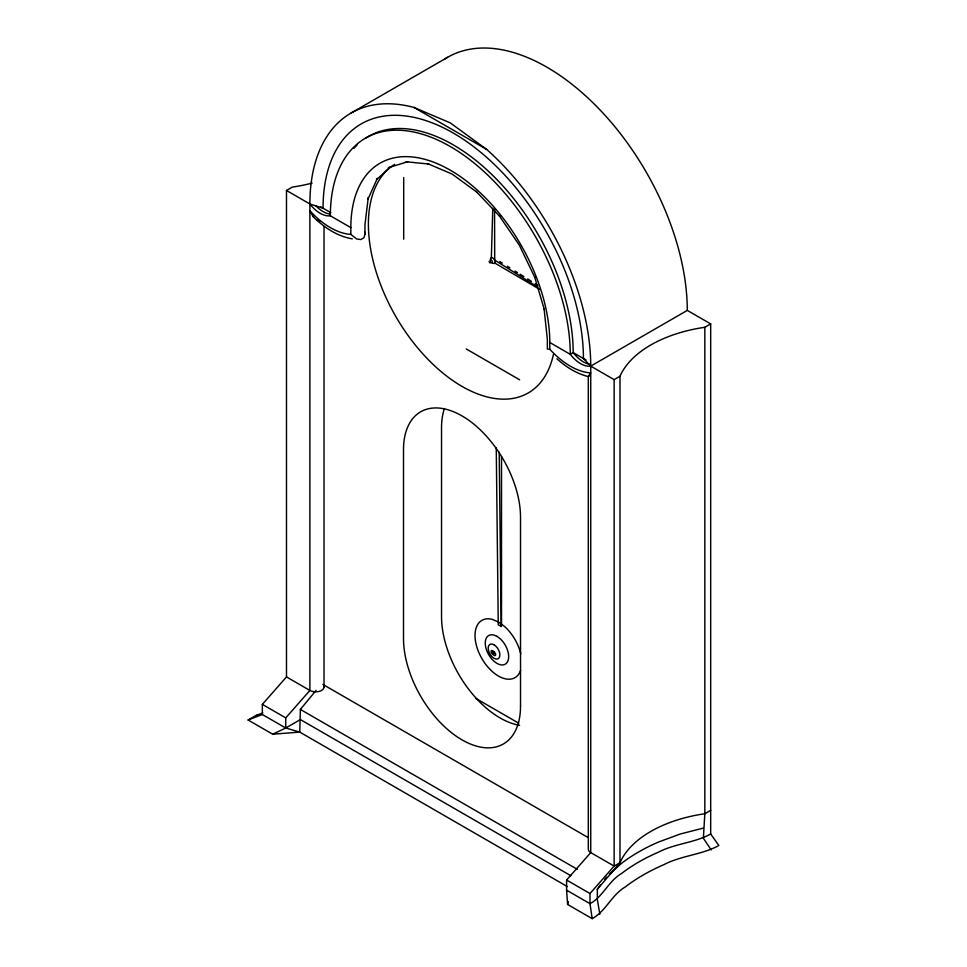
<?xml version="1.0" encoding="UTF-8"?>
<svg xmlns="http://www.w3.org/2000/svg" width="967" height="967" viewBox="0 0 967 967"><rect width="100%" height="100%" fill="white"/><g stroke="black" fill="none" stroke-linecap="round" stroke-linejoin="round"><path stroke-width="1.45" d="M494.705 260.389L494.56 209.404M492.795 208.316L491.345 257.657M711.204 849.92L703.372 838.232L704.834 813.743L704.834 327.281L710.685 323.909L710.685 834.001L718.88 845.496C701.945 854.852 681.36 855.469 664.015 864.595A191.273 110.431 0 0 0 625.25 886.969C611.579 894.946 605.777 911.398 592.167 918.65L567.593 904.459L566.602 890.172L566.602 880.03L590.74 852.592L590.74 366.13A198.598 114.662 60 0 0 486.655 149.414L450.308 122.906L413.973 107.446A198.598 114.662 60 0 0 309.887 203.977L309.887 690.438L285.748 717.889L285.748 728.018L272.694 734.207L248.12 720.016L255.796 715.58L262.734 712.933M390.305 166.94L376.477 179.777L377.372 178.327L367.943 199.166L368.258 197.667L364.97 224.562L364.97 234.219L363.858 237.785L360.836 239.526L356.69 238.994L350.84 234.389A70.676 40.807 60 0 1 309.887 210.733C312.015 214.976 314.758 220.198 319.872 221.201M567.593 904.459L568.258 901.619M544.07 308.727L547.358 339.417L547.358 349.075L549.788 349.244A70.676 40.807 60 0 0 590.74 372.887L588.311 376.61L588.311 849.207A8.28 4.775 0 0 0 590.74 852.592L614.142 866.094L619.992 862.721A117.007 67.557 0 0 1 704.834 813.743L710.685 810.358M588.601 375.764L589.278 375.837M599.842 914.214L597.328 899.455L597.328 889.326L600.422 884.829M567.339 886.582L299.758 732.092L300.374 709.44L316.052 690.402M604.786 879.269L606.66 877.069M597.328 889.326L619.992 862.721L619.992 376.26A117.007 67.557 0 0 1 704.834 327.281M272.694 734.207L299.758 732.092L285.748 728.018L262.347 714.504L262.347 704.375L286.486 676.924L286.486 190.463L292.336 187.09A117.007 67.557 0 0 0 312.123 183.089M592.167 918.65L590.003 903.686L590.003 893.544L614.142 866.094L614.142 379.644L590.74 366.13A27.414 15.823 60 0 1 570.264 354.309L549.788 342.487A140.674 81.216 60 0 0 450.308 170.192A140.674 81.216 60 0 0 350.84 227.632L350.84 234.389M609.464 874.132L621.515 863.374A182.171 105.173 0 0 1 658.43 842.064L680.248 834.025L703.372 828.09M494.705 263.012L539.683 289.363M351.021 113.066L447.564 57.331M710.685 323.909L687.283 310.395L590.74 366.13L583.427 358.527A184.117 106.297 60 0 0 453.233 133.035A184.117 106.297 60 0 0 323.051 208.207L309.887 203.977L286.486 190.463M614.142 379.644L619.992 376.26M285.748 728.018L300.374 719.569L570.784 875.691M496.252 447.6L498.259 624.839L501.51 626.35M710.685 834.001C694.56 842.922 674.966 843.502 658.43 852.193A182.171 105.173 0 0 0 621.515 873.515C608.497 881.106 602.973 896.772 590.003 903.686L566.602 890.172M248.12 720.016L262.347 714.504M388.347 167.702L407.76 161.719L406.055 161.767L428.816 164.027L427.366 163.532L452.024 174.024L476.695 192.01M255.796 715.58L259.893 714.637M352.266 238.849C338.909 236.589 326.931 229.3 317.043 220.283M588.48 376.622C576.574 373.697 565.937 366.989 556.944 358.781M413.973 107.446L486.655 149.414M320.488 206.72L330.726 212.631M585.99 360.002L573.189 352.617A169.636 97.933 60 0 0 497.534 180.225A169.636 97.933 60 0 0 366.01 137.93M309.887 203.977A27.414 15.823 60 0 0 330.363 215.798L350.84 227.632M466.227 348.954L519.63 379.789M475.667 698.319L518.771 723.207M322.893 684.431L588.069 837.531M286.486 676.924L309.887 690.438A8.28 4.775 0 0 0 319.872 691.2A8.28 4.775 0 0 0 323.727 685.821M300.374 709.44L577.311 869.321M262.347 704.375L285.748 717.889M566.602 880.03L590.003 893.544M499.77 261.513L502.308 263.109M507.373 266.276L509.911 267.859M514.988 271.026L517.514 272.621M520.053 274.205L523.86 276.574M527.656 278.955L531.463 281.337M535.259 283.718L537.797 285.301M494.512 259.99L537.604 286.933M312.921 216.282L313.55 216.91M476.078 191.369L499.673 216.282M499.359 215.943L519.352 245.195L534.678 277.13M534.558 276.695L544.324 309.585M364.692 232.044L364.97 234.219M499.214 452.29L501.184 626.531M549.788 342.487L549.788 349.244M501.51 456.605L501.51 624.839M403.698 177.493L403.698 239.163M324.018 226.544L324.018 687.053M490.765 260.739A3.215 1.861 60 0 1 492.143 257.693A3.215 1.861 60 0 1 495.007 261.876A3.215 1.861 60 0 1 492.143 262.758M490.281 261.501A1.608 0.931 60 0 1 490.982 259.966A1.608 0.931 60 0 1 492.408 262.069A1.608 0.931 60 0 1 490.982 262.504M553.414 354.49A132.394 76.441 60 0 1 417.732 347.975A132.394 76.441 60 0 1 394.596 164.366M445.134 58.794A198.598 114.662 60 0 1 598.984 108.848A198.598 114.662 60 0 1 687.283 310.395M444.397 408.533A82.751 47.77 60 0 0 441.532 427.74L441.532 616.571A82.751 47.77 60 0 0 519.569 725.323M353.97 148.302A169.636 97.933 60 0 1 357.016 145.11M590.45 364.438A27.414 15.823 60 0 1 573.189 352.617L570.264 354.309A169.636 97.933 60 0 0 450.308 146.549A169.636 97.933 60 0 0 330.363 215.798M330.073 214.118A27.414 15.823 60 0 1 316.028 205.995M520.584 670.494A33.096 19.11 60 0 1 481.348 657.633A33.096 19.11 60 0 1 492.36 619.412L498.428 621.999L504.484 626.411A33.096 19.11 60 0 1 520.742 653.789M489.254 261.767L490.209 262.951L489.314 261.634M496.965 636.346L493.932 635.065A16.548 9.549 60 0 0 487.38 652.084A16.548 9.549 60 0 0 506.551 663.144A16.548 9.549 60 0 0 499.987 638.558L496.965 636.346M494.04 644.796L492.517 644.155A8.28 4.775 60 0 0 489.242 652.665A8.28 4.775 60 0 0 498.827 658.201A8.28 4.775 60 0 0 495.551 645.896L494.04 644.796M492.566 650.706L492.191 650.549A2.067 1.197 60 0 0 491.369 652.677A2.067 1.197 60 0 0 493.774 654.055A2.067 1.197 60 0 0 492.952 650.984L492.566 650.706M494.197 652.048L493.823 651.879A2.067 1.197 60 0 0 493.001 654.006A2.067 1.197 60 0 0 495.394 655.396A2.067 1.197 60 0 0 494.572 652.326L494.197 652.048M520.524 706.091L520.524 517.26A82.751 47.77 60 0 0 462.021 415.919A82.751 47.77 60 0 0 403.505 449.703L403.505 638.534A82.751 47.77 60 0 0 462.021 739.876A82.751 47.77 60 0 0 520.524 706.091"/></g></svg>
